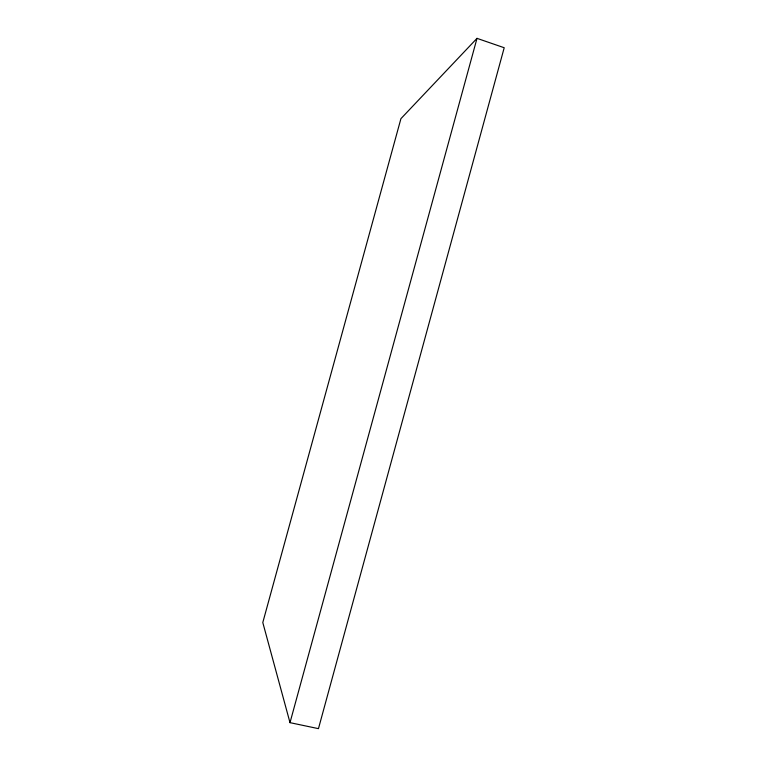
<?xml version="1.0" encoding="UTF-8"?>
<svg xmlns="http://www.w3.org/2000/svg" width="767" height="767" viewBox="0 0 767 767"><rect width="100%" height="100%" fill="white"/><g stroke="black" fill="none" stroke-linecap="round" stroke-linejoin="round"><path stroke-width="1.15" d="M290.003 722.658L477.007 38.35L504.207 47.736L318.458 728.65L290.003 722.658L262.793 622.536L400.92 118.674L477.007 38.35"/></g></svg>
